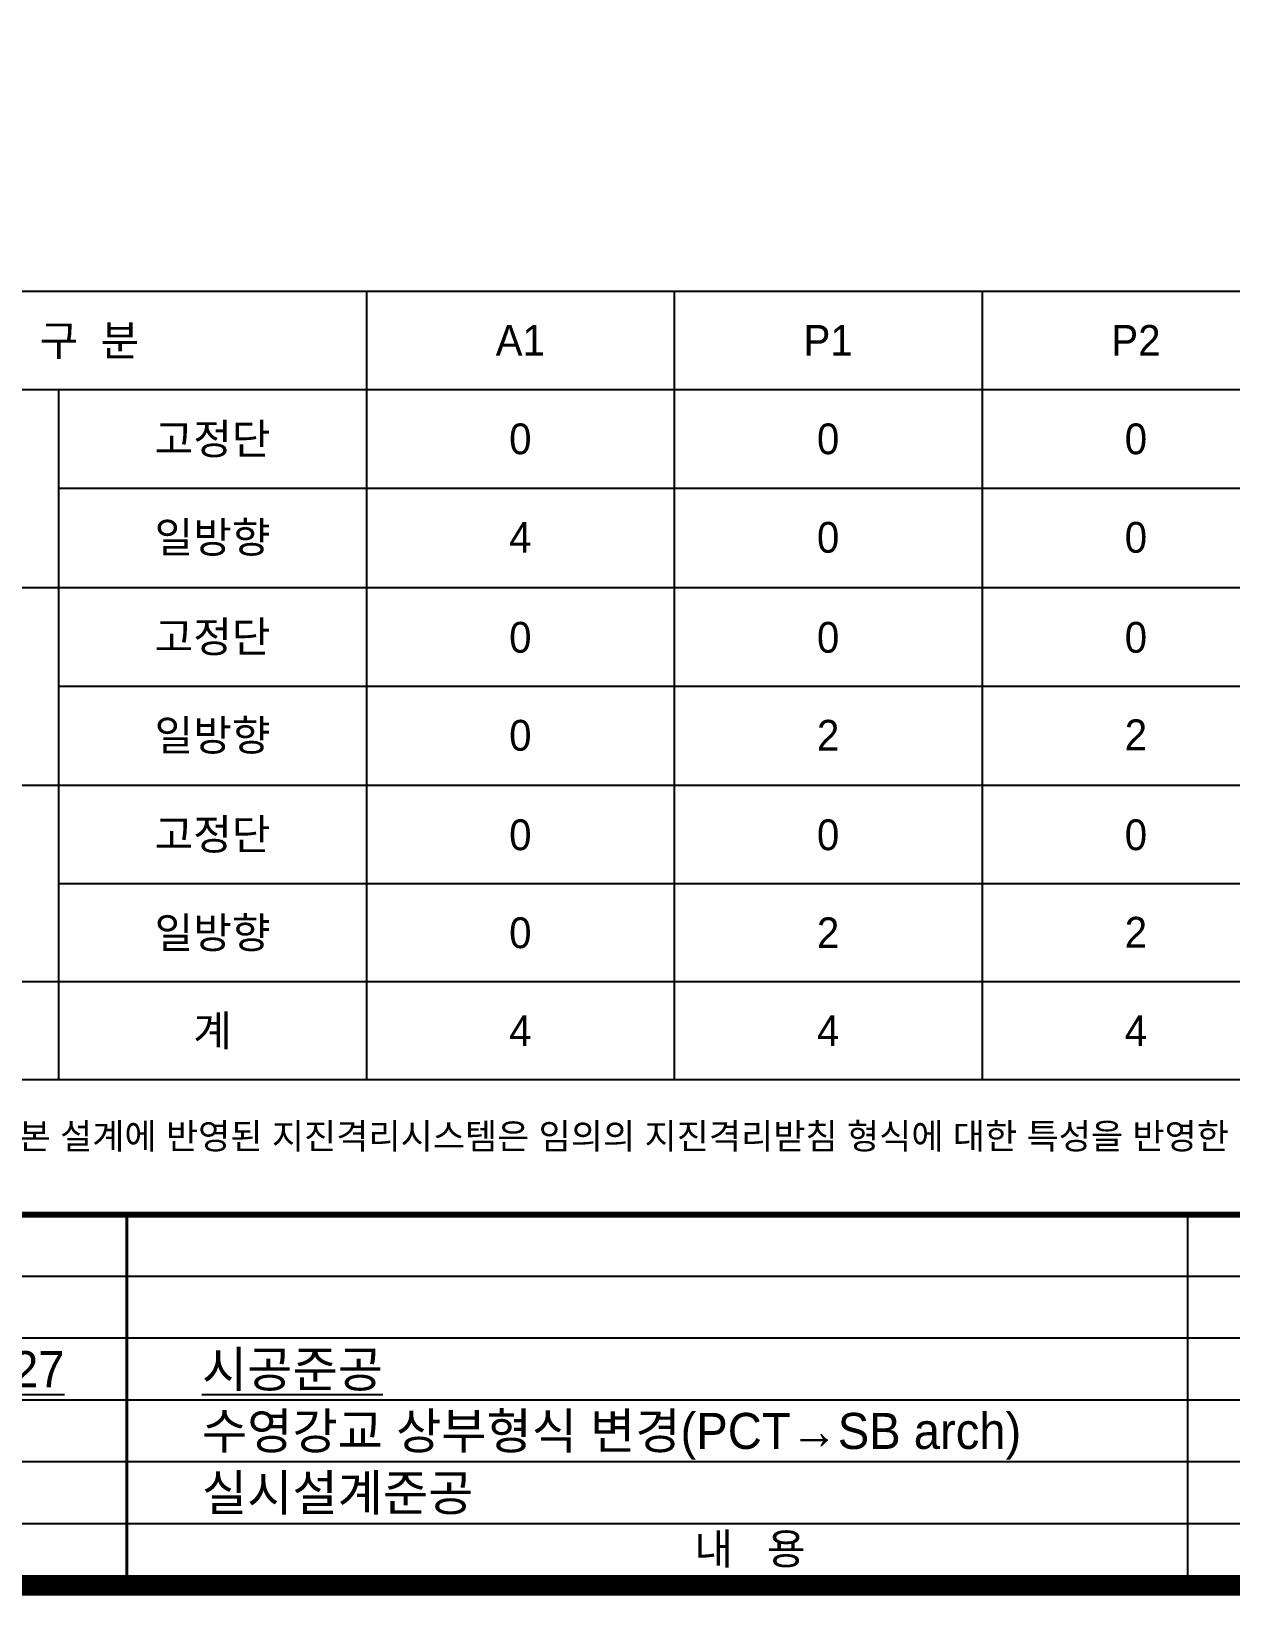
# Model space of a CAD drawing. Header units: feet. Extents: x 0 to 869311, y 0 to 616339.
# Drawn here: x 377113 to 494016, y 39075 to 191578 of the extents above; entities that cross this region are included whole.
import ezdxf
from ezdxf.enums import TextEntityAlignment as Align

# ---------------------------------------------------------------- set-up
doc = ezdxf.new("R2010")
doc.units = ezdxf.units.FT
doc.header["$LTSCALE"] = 5500
doc.header["$MEASUREMENT"] = 0
for name, color, linetype in [('CS-TABL-LIN1', 4, 'CONTINUOUS'), ('CS-TABL-LIN2', 1, 'CONTINUOUS'), ('CS-TABL-TEX2', 3, 'CONTINUOUS'), ('CX-BORD', 7, 'CONTINUOUS'), ('CX-BORD-LIN1', 4, 'CONTINUOUS'), ('CX-BORD-LIN2', 3, 'CONTINUOUS'), ('CX-BORD-TEX2', 7, 'CONTINUOUS'), ('CX-BORD-TEX3', 6, 'CONTINUOUS')]:
    doc.layers.add(name, color=color, linetype=linetype)
doc.styles.add('A_STANDARD', font='')
doc.styles.add('TB_TEXT', font='')
doc.styles.add('TB_WBTXT', font='')
doc.styles.add('TB_WMTXT', font='')
doc.styles.get('A_STANDARD').set_extended_font_data('Dotum')
doc.styles.get('TB_TEXT').set_extended_font_data('Dotum')
doc.styles.get('TB_WBTXT').set_extended_font_data('Dotum')
doc.styles.get('TB_WMTXT').set_extended_font_data('Dotum')

# ---------------------------------------------------------------- blocks, each defined once
blk = doc.blocks.new('CXBLKA1-KHC_C3')
at = {"layer": 'CX-BORD-LIN1', "const_width": 6.56}
blk.add_lwpolyline([(2693.57, 65.62), (82.02, 65.62), (82.02, 1883.2), (2693.57, 1883.2)], close=True, dxfattribs=at)
at = {"layer": 'CX-BORD-LIN1'}
for points, const_width in [([(2693.57, 183.73), (82.02, 183.73)], 1.97), ([(1181.1, 65.62), (1181.1, 183.73)], 0.984), ([(1912.73, 85.3), (967.85, 85.3)], 0.656)]:
    blk.add_lwpolyline(points, dxfattribs=dict(at, const_width=const_width))
blk.add_lwpolyline([(1519.03, 65.62), (1519.03, 183.73)], dxfattribs=at)
at = {"layer": 'CX-BORD-LIN2'}
blk.add_line((1912.73, 164.04), (967.85, 164.04), dxfattribs=at)
for points in [[(1912.73, 144.36), (967.85, 144.36)], [(1912.73, 124.67), (967.85, 124.67)], [(1912.73, 104.99), (967.85, 104.99)]]:
    blk.add_lwpolyline(points, dxfattribs=at)
at = {"layer": 'CX-BORD-LIN1', "style": 'TB_TEXT'}
for tag, height, p in [('TR_RDAT5', 11.48, (1123.69, 173.88)), ('TR_DGN5', 11.48, (1562.07, 173.88)), ('TR_CHK5', 11.48, (1693.3, 173.88)), ('TR_APP5', 11.48, (1824.54, 173.88)), ('TR_RNUM5', 9.84, (1017.41, 172.69)), ('TR_RDAT4', 11.48, (1123.69, 154.2)), ('TR_DGN4', 11.48, (1562.07, 154.2)), ('TR_CHK4', 11.48, (1693.3, 154.2)), ('TR_APP4', 11.48, (1824.54, 154.2)), ('TR_RNUM4', 9.84, (1017.41, 153.01)), ('TR_RDAT3', 11.48, (1123.69, 134.51)), ('TR_DGN3', 11.48, (1562.07, 134.51)), ('TR_CHK3', 11.48, (1693.3, 134.51)), ('TR_APP3', 11.48, (1824.54, 134.51)), ('TR_RNUM3', 9.84, (1017.41, 133.32)), ('TR_RDAT2', 11.48, (1123.69, 114.83)), ('TR_DGN2', 11.48, (1562.07, 114.83)), ('TR_CHK2', 11.48, (1693.3, 114.83)), ('TR_APP2', 11.48, (1824.54, 114.83)), ('TR_RNUM2', 9.84, (1017.41, 113.64)), ('TR_RDAT1', 11.48, (1123.69, 95.14)), ('TR_DGN1', 11.48, (1562.07, 95.14)), ('TR_CHK1', 11.48, (1693.3, 95.14)), ('TR_APP1', 11.48, (1824.54, 95.14)), ('TR_RNUM1', 9.84, (1017.41, 93.95))]:
    blk.add_attdef(tag, text='', height=height, dxfattribs=at).set_placement(p, align=Align.MIDDLE_CENTER)
for tag, p in [('TR_RCON5', (1205.06, 173.88)), ('TR_RCON4', (1205.06, 154.2)), ('TR_RCON3', (1205.06, 134.51)), ('TR_RCON2', (1205.06, 114.83)), ('TR_RCON1', (1205.06, 95.14))]:
    blk.add_attdef(tag, text='', height=11.48, dxfattribs=at).set_placement(p, align=Align.MIDDLE_LEFT)
at = {"layer": 'CX-BORD-LIN2', "style": 'TB_TEXT'}
blk.add_attdef('TD_VERSION', text='', height=9.84, rotation=90, dxfattribs=at).set_placement((2708.33, 223.15), align=Align.MIDDLE_CENTER)
at = {"layer": 'CX-BORD-TEX2', "style": 'TB_WMTXT'}
for tag, height, p in [('TB_CNAME', 16.4, (132.36, 1810.47)), ('TB_CSCOP', 13.12, (136.6, 1784.23))]:
    blk.add_attdef(tag, text='', height=height, dxfattribs=at).set_placement(p, align=Align.BOTTOM_LEFT)
at = {"layer": 'CX-BORD-TEX2', "style": 'TB_WBTXT'}
for tag, height, p in [('TB_MTITIL', 32.81, (1387.8, 1815.38)), ('TB_STITL', 22.97, (1387.8, 1766.16))]:
    blk.add_attdef(tag, text='', height=height, dxfattribs=at).set_placement(p, align=Align.MIDDLE_CENTER)
at = {"layer": 'CX-BORD-TEX3', "style": 'TB_TEXT'}
blk.add_text('내   용', height=9.843, dxfattribs=at).set_placement((1379.59, 77.38), align=Align.MIDDLE)
for tag, height, p in [('TD_LNDST', 14.76, (787.4, 168.96)), ('TD_DSECT', 14.76, (2068.57, 168.96)), ('TD_DDIST', 14.76, (2229.33, 168.96)), ('TD_DNAME_TOP', 14.76, (2559.06, 157.34)), ('TD_CSECT', 14.76, (2068.57, 139.44)), ('TD_CDIST', 14.76, (2229.33, 139.44)), ('TD_DNAME_MAIN', 14.76, (2559.06, 136.07)), ('TD_DNAME_BOT', 9.84, (2559.06, 115.65)), ('TD_CCOMP', 14.76, (787.4, 110.21)), ('TD_HSCAL', 14.76, (2121.59, 110.72)), ('TD_VSCAL', 14.76, (2237.08, 110.72)), ('TD_FIELD', 14.76, (672.57, 82.43)), ('TD_CSTEP', 14.76, (904.67, 82.43)), ('TD_DWGCODE', 14.76, (2171.92, 81.33)), ('TD_DWGNO', 14.76, (2559.06, 82.03))]:
    blk.add_attdef(tag, text='', height=height, dxfattribs=at).set_placement(p, align=Align.MIDDLE_CENTER)
for tag, height, width, p in [('TD_DCOMP', 14.76, 0.9, (787.4, 139.72)), ('TD_CNAME', 15.75, 0.78, (295.28, 90.54))]:
    blk.add_attdef(tag, text='', height=height, dxfattribs=dict(at, width=width)).set_placement(p, align=Align.MIDDLE_CENTER)

msp = doc.modelspace()

# ---------------------------------------------------------------- linework, layer by layer
at = {"layer": 'CS-TABL-LIN1'}
msp.add_lwpolyline([(355778, 166248), (739778, 166248), (739778, 89350), (355778, 89350)], close=True, dxfattribs=at)
at = {"layer": 'CS-TABL-LIN2'}
for p, q in [((409778, 166248), (409778, 89350)), ((439778, 166248), (439778, 89350)), ((469778, 166248), (469778, 89350)), ((355778, 156648), (739778, 156648)), ((379778, 156648), (379778, 89350)), ((379778, 147048), (739778, 147048)), ((355778, 137350), (739778, 137350)), ((379778, 127750), (739778, 127750)), ((355778, 118101), (739778, 118101)), ((379778, 108501), (739778, 108501)), ((355778, 98950), (739778, 98950)), ((379778, 98950), (739778, 98950))]:
    msp.add_line(p, q, dxfattribs=at)

# ---------------------------------------------------------------- block references
at = {"layer": 'CX-BORD', "linetype": 'ByBlock'}
ref = msp.add_blockref('CXBLKA1-KHC_C3', (25000, 20000), dxfattribs=dict(at, xscale=306, yscale=306, zscale=306))
ref.add_attrib('TR_RCON1', '실시설계준공', dxfattribs={"layer": 'CX-BORD-LIN1', "height": 3513.8, "style": 'TB_TEXT'}).set_placement((393749, 49114), align=Align.MIDDLE_LEFT)
ref.add_attrib('TR_RCON2', '수영강교 상부형식 변경(PCT→SB arch)', dxfattribs={"layer": 'CX-BORD-LIN1', "height": 3513.78, "style": 'TB_TEXT'}).set_placement((393749, 55138), align=Align.MIDDLE_LEFT)
ref.add_attrib('TR_RDAT3', '%%U2017.12.27', dxfattribs={"layer": 'CX-BORD-LIN1', "height": 3513.78, "style": 'TB_TEXT'}).set_placement((368848, 61161), align=Align.MIDDLE_CENTER)
ref.add_attrib('TR_RCON3', '%%U시공준공', dxfattribs={"layer": 'CX-BORD-LIN1', "height": 3513.8, "style": 'TB_TEXT'}).set_placement((393749, 61161), align=Align.MIDDLE_LEFT)

# ---------------------------------------------------------------- texts
at = {"layer": 'CS-TABL-TEX2', "style": 'A_STANDARD'}
for s, p in [('구  분', (382778, 161448)), ('A1', (424778, 161448)), ('P1', (454778, 161448)), ('P2', (484778, 161448)), ('고정단', (394778, 151848)), ('0', (424778, 151848)), ('0', (454778, 151848)), ('0', (484778, 151848)), ('일방향', (394778, 142248)), ('4', (424778, 142248)), ('0', (454778, 142248)), ('0', (484778, 142248)), ('고정단', (394778, 132550)), ('0', (424778, 132501)), ('0', (454778, 132501)), ('0', (484778, 132501)), ('일방향', (394778, 122950)), ('0', (424778, 122950)), ('2', (454778, 122950)), ('2', (484778, 122999)), ('고정단', (394778, 113301)), ('0', (424778, 113252)), ('0', (454778, 113252)), ('0', (484778, 113252)), ('일방향', (394778, 103701)), ('0', (424778, 103701)), ('2', (454778, 103701)), ('2', (484778, 103750)), ('계', (394778, 94150)), ('4', (424778, 94150)), ('4', (454778, 94150)), ('4', (484778, 94150))]:
    msp.add_text(s, height=3000, dxfattribs=at).set_placement(p, align=Align.MIDDLE_CENTER)
at = {"layer": 'CS-TABL-TEX2', "lineweight": 0, "style": 'A_STANDARD'}
msp.add_text('주) 본 설계에 반영된 지진격리시스템은 임의의 지진격리받침 형식에 대한 특성을 반영한 설계이며, 시공시 동등 이상의 성능을 가진 지진격리 시스템에 대해서는 변경적용이 가능함.', height=2500, dxfattribs=at).set_placement((496236, 82623), align=Align.CENTER)

doc.saveas('drawing.dxf')
